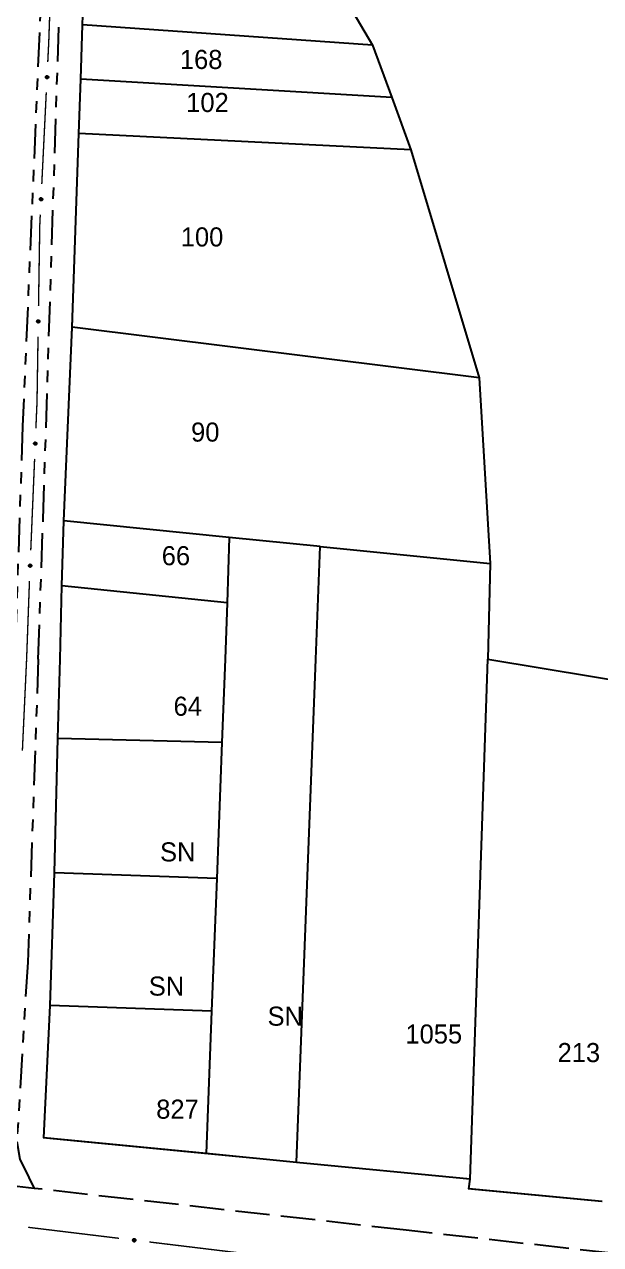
# Model space of a CAD drawing. Extents: x 203555 to 204724, y 4873703 to 4874787.
# Drawn here: x 204530.3 to 204605.8, y 4874375.5 to 4874535.2 of the extents above; entities that cross this region are included whole.
import ezdxf
from ezdxf.enums import TextEntityAlignment as Align

# ---------------------------------------------------------------- set-up
doc = ezdxf.new("R2010")
doc.units = 0
doc.header["$LTSCALE"] = 1.5
doc.header["$MEASUREMENT"] = 0
doc.linetypes.add('TRACO_11', pattern=[8, 3, -1, 3, -1])
doc.linetypes.add('TRACO_25', pattern=[8, 3, -1, 1, -1, 1, -1])
for name, color, linetype in [('CD_MALHA_LOTES', 7, 'CONTINUOUS'), ('RU-QUADRA', 210, 'CONTINUOUS'), ('SV-EIXO-RUA-N-PAV', 6, 'CONTINUOUS'), ('SV-EIXO-RUA-PAV', 20, 'CONTINUOUS'), ('SV-RUA-NAO-PAV', 7, 'CONTINUOUS'), ('SV-RUA-PAVIM', 7, 'CONTINUOUS'), ('Th_NmrPort', 1, 'CONTINUOUS')]:
    doc.layers.add(name, color=color, linetype=linetype)

msp = doc.modelspace()

# ---------------------------------------------------------------- linework, layer by layer
at = {"layer": 'CD_MALHA_LOTES', "linetype": 'Continuous', "flags": 128}
for points in [[(204537.902626, 4874535.163346), (204538.068953, 4874540.094617)], [(204572.769175, 4874537.829598), (204575.908282, 4874532.527457)], [(204537.66308, 4874528.061222), (204537.902626, 4874535.163346)], [(204575.908282, 4874532.527457), (204537.902626, 4874535.163346)], [(204575.908282, 4874532.527457), (204578.429277, 4874525.683395)], [(204537.423533, 4874520.959097), (204537.66308, 4874528.061222)], [(204578.429277, 4874525.683395), (204537.66308, 4874528.061222)], [(204578.429277, 4874525.683395), (204580.950272, 4874518.839334)], [(204536.568267, 4874495.60204), (204537.423533, 4874520.959097)], [(204580.950272, 4874518.839334), (204537.423533, 4874520.959097)], [(204580.950272, 4874518.839334), (204589.904108, 4874488.982251)], [(204535.437134, 4874470.244505), (204536.568267, 4874495.60204)], [(204589.904108, 4874488.982251), (204536.568267, 4874495.60204)], [(204589.904108, 4874488.982251), (204591.325908, 4874464.65759)], [(204535.213704, 4874461.720897), (204535.437134, 4874470.244505)], [(204557.128295, 4874468.076151), (204535.437134, 4874470.244505)], [(204557.128295, 4874468.076151), (204556.874567, 4874459.496939)], [(204569.042544, 4874466.885144), (204557.128295, 4874468.076151)], [(204565.93, 4874386.26), (204568.47262, 4874452.12137), (204569.042544, 4874466.885144)], [(204569.042544, 4874466.885144), (204591.325908, 4874464.65759)], [(204591.325908, 4874464.65759), (204591.024241, 4874452.12137)], [(204534.69, 4874441.76), (204534.96188, 4874452.122662), (204535.213704, 4874461.720897)], [(204556.874567, 4874459.496939), (204535.213704, 4874461.720897)], [(204556.874567, 4874459.496939), (204556.591789, 4874452.122389), (204556.173459, 4874441.212797)], [(204588.69, 4874384.06), (204591.024241, 4874452.12137)], [(204591.024241, 4874452.12137), (204618.717384, 4874447.534564)], [(204534.23, 4874424.18), (204534.69, 4874441.76)], [(204556.173459, 4874441.212797), (204534.69, 4874441.76)], [(204556.173459, 4874441.212797), (204555.490468, 4874423.401136)], [(204533.65, 4874406.78), (204534.23, 4874424.18)], [(204555.490468, 4874423.401136), (204534.23, 4874424.18)], [(204555.490468, 4874423.401136), (204554.824922, 4874406.04441)], [(204532.83, 4874389.46), (204533.65, 4874406.78)], [(204554.824922, 4874406.04441), (204533.65, 4874406.78)], [(204554.11, 4874387.4), (204532.83, 4874389.46)], [(204565.93, 4874386.26), (204554.11, 4874387.4)], [(204588.69, 4874384.06), (204565.93, 4874386.26)], [(204588.543331, 4874382.781475), (204588.69, 4874384.06)], [(204606.02, 4874381.13), (204588.543331, 4874382.781475)]]:
    msp.add_lwpolyline(points, dxfattribs=at)
at = {"layer": 'CD_MALHA_LOTES', "linetype": 'Continuous'}
msp.add_lwpolyline([(204554.824922, 4874406.04441), (204554.11, 4874387.4)], dxfattribs=at)
at = {"layer": 'RU-QUADRA', "linetype": 'Continuous', "const_width": 0.18, "flags": 128}
msp.add_lwpolyline([(204538.068953, 4874540.094617), (204537.902626, 4874535.163346), (204537.66308, 4874528.061222), (204537.423533, 4874520.959097), (204536.568267, 4874495.60204), (204535.437134, 4874470.244505), (204535.213704, 4874461.720897), (204534.96188, 4874452.122662), (204534.69, 4874441.76), (204534.45, 4874432.43), (204534.23, 4874424.18), (204533.65, 4874406.78), (204532.83, 4874389.46), (204554.11, 4874387.4), (204565.93, 4874386.26), (204588.69, 4874384.06), (204588.543331, 4874382.781475), (204606.02, 4874381.13)], dxfattribs=at)
at = {"layer": 'SV-EIXO-RUA-N-PAV', "const_width": 0.18}
for points in [[(204533.811345, 4874542.319324), (204533.491263, 4874533.325017)], [(204533.477256, 4874532.931429), (204533.34956, 4874530.328397)], [(204533.491263, 4874533.325017), (204533.477256, 4874532.931429)], [(204533.153569, 4874526.333201), (204532.565597, 4874514.347614)], [(204532.303195, 4874508.998654), (204532.136894, 4874498.355346)], [(204532.320609, 4874509.35362), (204532.303195, 4874508.998654)], [(204532.369606, 4874510.352419), (204532.320609, 4874509.35362)], [(204532.074401, 4874494.355834), (204531.949417, 4874486.35681)], [(204531.941946, 4874485.87869), (204531.793648, 4874482.359992)], [(204531.949417, 4874486.35681), (204531.941946, 4874485.87869)], [(204531.625215, 4874478.36354), (204531.119917, 4874466.374184)], [(204530.94851, 4874462.307164), (204530.58495, 4874452.384452)], [(204530.951484, 4874462.377731), (204530.94851, 4874462.307164)], [(204530.576002, 4874452.140239), (204530.022268, 4874440.153022)], [(204530.58495, 4874452.384452), (204530.576002, 4874452.140239)]]:
    msp.add_lwpolyline(points, dxfattribs=at)
at = {"layer": 'SV-EIXO-RUA-N-PAV'}
for points in [[(204533.368553, 4874528.468913), (204533.401911, 4874528.433146), (204533.423266, 4874528.395584), (204533.43206, 4874528.35913), (204533.431432, 4874528.324889), (204533.426843, 4874528.289932), (204533.414442, 4874528.255709), (204533.392263, 4874528.220773), (204533.356619, 4874528.187059), (204533.316703, 4874528.167712), (204533.281424, 4874528.157178), (204533.245683, 4874528.155777), (204533.211798, 4874528.160804), (204533.176675, 4874528.174861), (204533.141491, 4874528.197683), (204533.108457, 4874528.234345), (204533.087774, 4874528.271313), (204533.080193, 4874528.306797), (204533.079013, 4874528.342738), (204533.084125, 4874528.378371), (204533.096493, 4874528.411895), (204533.119534, 4874528.447278), (204533.156152, 4874528.479403), (204533.192787, 4874528.500453), (204533.228156, 4874528.50853), (204533.263566, 4874528.508895), (204533.298684, 4874528.50472), (204533.333605, 4874528.493685), (204533.368553, 4874528.468913)], [(204532.58459, 4874512.488131), (204532.617948, 4874512.452363), (204532.639303, 4874512.414802), (204532.648097, 4874512.378347), (204532.647469, 4874512.344107), (204532.642881, 4874512.30915), (204532.630479, 4874512.274926), (204532.6083, 4874512.239991), (204532.572656, 4874512.206277), (204532.53274, 4874512.18693), (204532.497461, 4874512.176396), (204532.46172, 4874512.174995), (204532.427835, 4874512.180021), (204532.392712, 4874512.194079), (204532.357528, 4874512.216901), (204532.324494, 4874512.253563), (204532.303811, 4874512.290531), (204532.296231, 4874512.326015), (204532.29505, 4874512.361956), (204532.300162, 4874512.397588), (204532.31253, 4874512.431113), (204532.335571, 4874512.466496), (204532.372189, 4874512.498621), (204532.408824, 4874512.519671), (204532.444193, 4874512.527748), (204532.479603, 4874512.528113), (204532.514721, 4874512.523937), (204532.549642, 4874512.512903), (204532.58459, 4874512.488131)], [(204532.217959, 4874496.497533), (204532.252492, 4874496.462899), (204532.27509, 4874496.426072), (204532.285096, 4874496.389931), (204532.285612, 4874496.355689), (204532.282193, 4874496.320598), (204532.270941, 4874496.28598), (204532.249941, 4874496.250323), (204532.215442, 4874496.215438), (204532.176194, 4874496.194769), (204532.141287, 4874496.183063), (204532.105612, 4874496.18047), (204532.071579, 4874496.184362), (204532.036006, 4874496.197239), (204532.000079, 4874496.218873), (204531.96584, 4874496.254412), (204531.943934, 4874496.290669), (204531.935173, 4874496.32588), (204531.932793, 4874496.361762), (204531.936713, 4874496.397545), (204531.947954, 4874496.431463), (204531.969801, 4874496.467597), (204532.005326, 4874496.500926), (204532.041239, 4874496.523187), (204532.076317, 4874496.53244), (204532.111696, 4874496.533988), (204532.146933, 4874496.530987), (204532.182204, 4874496.521125), (204532.217959, 4874496.497533)], [(204531.825465, 4874480.500684), (204531.859068, 4874480.465148), (204531.880682, 4874480.427734), (204531.889728, 4874480.391341), (204531.889335, 4874480.357097), (204531.884988, 4874480.322109), (204531.872823, 4874480.287801), (204531.850886, 4874480.252714), (204531.815475, 4874480.218755), (204531.775693, 4874480.199133), (204531.740488, 4874480.188355), (204531.704757, 4874480.186709), (204531.670839, 4874480.191501), (204531.635619, 4874480.205316), (204531.600279, 4874480.227894), (204531.566993, 4874480.264328), (204531.546055, 4874480.301153), (204531.53823, 4874480.336584), (204531.536802, 4874480.372516), (204531.541668, 4874480.408182), (204531.553804, 4874480.441791), (204531.576601, 4874480.477333), (204531.612996, 4874480.509709), (204531.649486, 4874480.531011), (204531.684798, 4874480.539332), (204531.720205, 4874480.539941), (204531.75535, 4874480.536008), (204531.790347, 4874480.525215), (204531.825465, 4874480.500684)], [(204531.151734, 4874464.514875), (204531.185337, 4874464.479339), (204531.206951, 4874464.441925), (204531.215996, 4874464.405532), (204531.215604, 4874464.371288), (204531.211257, 4874464.3363), (204531.199091, 4874464.301992), (204531.177154, 4874464.266905), (204531.141743, 4874464.232946), (204531.101962, 4874464.213324), (204531.066757, 4874464.202546), (204531.031026, 4874464.2009), (204530.997107, 4874464.205692), (204530.961888, 4874464.219507), (204530.926547, 4874464.242086), (204530.893262, 4874464.278519), (204530.872324, 4874464.315344), (204530.864499, 4874464.350775), (204530.863071, 4874464.386707), (204530.867937, 4874464.422373), (204530.880073, 4874464.455982), (204530.90287, 4874464.491524), (204530.939265, 4874464.5239), (204530.975754, 4874464.545202), (204531.011066, 4874464.553523), (204531.046473, 4874464.554132), (204531.081619, 4874464.550199), (204531.116615, 4874464.539406), (204531.151734, 4874464.514875)]]:
    msp.add_lwpolyline(points, close=True, dxfattribs=at)
for points in [[(204533.084125, 4874528.378371), (204533.087774, 4874528.271313)], [(204533.090731, 4874528.390767), (204533.097941, 4874528.259262)], [(204533.096493, 4874528.411895), (204533.108457, 4874528.234345)], [(204533.11012, 4874528.42397), (204533.12489, 4874528.223785)], [(204533.119534, 4874528.447278), (204533.141491, 4874528.197683)], [(204533.139183, 4874528.459431), (204533.158721, 4874528.189338)], [(204533.156152, 4874528.479403), (204533.176675, 4874528.174861)], [(204533.173363, 4874528.487809), (204533.19342, 4874528.172608)], [(204533.192787, 4874528.500453), (204533.211798, 4874528.160804)], [(204533.209533, 4874528.501063), (204533.228387, 4874528.161329)], [(204533.228156, 4874528.50853), (204533.245683, 4874528.155777)], [(204533.245302, 4874528.506139), (204533.26103, 4874528.158362)], [(204533.263566, 4874528.508895), (204533.281424, 4874528.157178)], [(204533.282033, 4874528.502971), (204533.301088, 4874528.167326)], [(204533.298684, 4874528.50472), (204533.316703, 4874528.167712)], [(204533.315771, 4874528.494485), (204533.337325, 4874528.181942)], [(204533.333605, 4874528.493685), (204533.356619, 4874528.187059)], [(204533.349242, 4874528.480548), (204533.372735, 4874528.207529)], [(204533.368553, 4874528.468913), (204533.392263, 4874528.220773)], [(204533.385931, 4874528.448692), (204533.403294, 4874528.245648)], [(204533.401911, 4874528.433146), (204533.414442, 4874528.255709)], [(204533.414177, 4874528.411786), (204533.420091, 4874528.281711)], [(204533.423266, 4874528.395584), (204533.426843, 4874528.289932)], [(204532.300162, 4874512.397588), (204532.303811, 4874512.290531)], [(204532.306768, 4874512.409985), (204532.313978, 4874512.278479)], [(204532.31253, 4874512.431113), (204532.324494, 4874512.253563)], [(204532.326157, 4874512.443188), (204532.340928, 4874512.243003)], [(204532.335571, 4874512.466496), (204532.357528, 4874512.216901)], [(204532.35522, 4874512.478648), (204532.374758, 4874512.208556)], [(204532.372189, 4874512.498621), (204532.392712, 4874512.194079)], [(204532.3894, 4874512.507027), (204532.409457, 4874512.191826)], [(204532.408824, 4874512.519671), (204532.427835, 4874512.180021)], [(204532.42557, 4874512.520281), (204532.444424, 4874512.180547)], [(204532.444193, 4874512.527748), (204532.46172, 4874512.174995)], [(204532.46134, 4874512.525357), (204532.477067, 4874512.17758)], [(204532.479603, 4874512.528113), (204532.497461, 4874512.176396)], [(204532.498071, 4874512.522189), (204532.517125, 4874512.186544)], [(204532.514721, 4874512.523937), (204532.53274, 4874512.18693)], [(204532.531808, 4874512.513703), (204532.553362, 4874512.20116)], [(204532.549642, 4874512.512903), (204532.572656, 4874512.206277)], [(204532.565279, 4874512.499765), (204532.588772, 4874512.226746)], [(204532.58459, 4874512.488131), (204532.6083, 4874512.239991)], [(204532.601969, 4874512.46791), (204532.619331, 4874512.264866)], [(204532.617948, 4874512.452363), (204532.630479, 4874512.274926)], [(204532.630214, 4874512.431004), (204532.636128, 4874512.300928)], [(204532.639303, 4874512.414802), (204532.642881, 4874512.30915)], [(204531.936713, 4874496.397545), (204531.943934, 4874496.290669)], [(204531.942901, 4874496.410155), (204531.954498, 4874496.278964)], [(204531.947954, 4874496.431463), (204531.96584, 4874496.254412)], [(204531.961171, 4874496.443987), (204531.982617, 4874496.244407)], [(204531.969801, 4874496.467597), (204532.000079, 4874496.218873)], [(204531.989033, 4874496.480398), (204532.017578, 4874496.211108)], [(204532.005326, 4874496.500926), (204532.036006, 4874496.197239)], [(204532.022247, 4874496.509902), (204532.052817, 4874496.195546)], [(204532.041239, 4874496.523187), (204532.071579, 4874496.184362)], [(204532.057955, 4874496.524356), (204532.088141, 4874496.185441)], [(204532.076317, 4874496.53244), (204532.105612, 4874496.18047)], [(204532.093535, 4874496.530623), (204532.120864, 4874496.183565)], [(204532.111696, 4874496.533988), (204532.141287, 4874496.183063)], [(204532.130351, 4874496.528683), (204532.160601, 4874496.193862)], [(204532.146933, 4874496.530987), (204532.176194, 4874496.194769)], [(204532.164353, 4874496.521329), (204532.19633, 4874496.20968)], [(204532.182204, 4874496.521125), (204532.215442, 4874496.215438)], [(204532.19827, 4874496.508516), (204532.230866, 4874496.236434)], [(204532.217959, 4874496.497533), (204532.249941, 4874496.250323)], [(204532.236003, 4874496.477904), (204532.260135, 4874496.275553)], [(204532.252492, 4874496.462899), (204532.270941, 4874496.28598)], [(204532.265465, 4874496.441961), (204532.275719, 4874496.312156)], [(204532.27509, 4874496.426072), (204532.282193, 4874496.320598)], [(204531.541668, 4874480.408182), (204531.546055, 4874480.301153)], [(204531.548188, 4874480.420624), (204531.556306, 4874480.289171)], [(204531.553804, 4874480.441791), (204531.566993, 4874480.264328)], [(204531.567348, 4874480.45396), (204531.583499, 4874480.253882)], [(204531.576601, 4874480.477333), (204531.600279, 4874480.227894)], [(204531.596165, 4874480.48962), (204531.617566, 4874480.219669)], [(204531.612996, 4874480.509709), (204531.635619, 4874480.205316)], [(204531.630149, 4874480.518234), (204531.65238, 4874480.203178)], [(204531.649486, 4874480.531011), (204531.670839, 4874480.191501)], [(204531.666227, 4874480.531736), (204531.687424, 4874480.192141)], [(204531.684798, 4874480.539332), (204531.704757, 4874480.186709)], [(204531.701961, 4874480.537059), (204531.720086, 4874480.189399)], [(204531.720205, 4874480.539941), (204531.740488, 4874480.188355)], [(204531.738713, 4874480.534144), (204531.760082, 4874480.198639)], [(204531.75535, 4874480.536008), (204531.775693, 4874480.199133)], [(204531.772508, 4874480.525891), (204531.796217, 4874480.213505)], [(204531.790347, 4874480.525215), (204531.815475, 4874480.218755)], [(204531.806074, 4874480.512185), (204531.831449, 4874480.239335)], [(204531.825465, 4874480.500684), (204531.850886, 4874480.252714)], [(204531.842982, 4874480.480583), (204531.861745, 4874480.277664)], [(204531.859068, 4874480.465148), (204531.872823, 4874480.287801)], [(204531.871481, 4874480.443873), (204531.878293, 4874480.313842)], [(204531.880682, 4874480.427734), (204531.884988, 4874480.322109)], [(204530.867937, 4874464.422373), (204530.872324, 4874464.315344)], [(204530.874457, 4874464.434815), (204530.882574, 4874464.303362)], [(204530.880073, 4874464.455982), (204530.893262, 4874464.278519)], [(204530.893616, 4874464.468151), (204530.909767, 4874464.268073)], [(204530.90287, 4874464.491524), (204530.926547, 4874464.242086)], [(204530.922434, 4874464.503811), (204530.943834, 4874464.23386)], [(204530.939265, 4874464.5239), (204530.961888, 4874464.219507)], [(204530.956418, 4874464.532425), (204530.978648, 4874464.217369)], [(204530.975754, 4874464.545202), (204530.997107, 4874464.205692)], [(204530.992496, 4874464.545928), (204531.013692, 4874464.206332)], [(204531.011066, 4874464.553523), (204531.031026, 4874464.2009)], [(204531.028229, 4874464.55125), (204531.046354, 4874464.20359)], [(204531.046473, 4874464.554132), (204531.066757, 4874464.202546)], [(204531.064981, 4874464.548336), (204531.08635, 4874464.21283)], [(204531.081619, 4874464.550199), (204531.101962, 4874464.213324)], [(204531.098777, 4874464.540083), (204531.122486, 4874464.227696)], [(204531.116615, 4874464.539406), (204531.141743, 4874464.232946)], [(204531.132342, 4874464.526376), (204531.157718, 4874464.253526)], [(204531.151734, 4874464.514875), (204531.177154, 4874464.266905)], [(204531.169251, 4874464.494775), (204531.188013, 4874464.291855)], [(204531.185337, 4874464.479339), (204531.199091, 4874464.301992)], [(204531.19775, 4874464.458064), (204531.204561, 4874464.328033)], [(204531.206951, 4874464.441925), (204531.211257, 4874464.3363)]]:
    msp.add_lwpolyline(points, dxfattribs=at)
at = {"layer": 'SV-EIXO-RUA-PAV', "const_width": 0.18}
for points in [[(204530.781957, 4874377.755764), (204542.695017, 4874376.313889)], [(204546.666037, 4874375.833264), (204558.579097, 4874374.391389)]]:
    msp.add_lwpolyline(points, dxfattribs=at)
at = {"layer": 'SV-EIXO-RUA-PAV'}
msp.add_lwpolyline([(204544.551114, 4874376.200124), (204544.589171, 4874376.230843), (204544.628161, 4874376.249463), (204544.66515, 4874376.255634), (204544.699258, 4874376.252563), (204544.733799, 4874376.245492), (204544.76705, 4874376.230679), (204544.800313, 4874376.206064), (204544.831397, 4874376.168104), (204544.847847, 4874376.126909), (204544.855836, 4874376.090969), (204544.854682, 4874376.055218), (204544.84725, 4874376.021779), (204544.830722, 4874375.987748), (204544.805447, 4874375.954283), (204544.766521, 4874375.92395), (204544.728171, 4874375.905958), (204544.692236, 4874375.900929), (204544.656303, 4874375.902317), (204544.621126, 4874375.909959), (204544.58857, 4874375.924687), (204544.554921, 4874375.950195), (204544.525492, 4874375.989013), (204544.50711, 4874376.027057), (204544.501578, 4874376.062912), (204544.503741, 4874376.098258), (204544.510412, 4874376.132988), (204544.523911, 4874376.167032), (204544.551114, 4874376.200124)], close=True, dxfattribs=at)
for points in [[(204544.501578, 4874376.062912), (204544.854682, 4874376.055218)], [(204544.503741, 4874376.098258), (204544.855836, 4874376.090969)], [(204544.505187, 4874376.079844), (204544.853199, 4874376.070711)], [(204544.50711, 4874376.027057), (204544.84725, 4874376.021779)], [(204544.507697, 4874376.043804), (204544.84791, 4874376.038363)], [(204544.510412, 4874376.132988), (204544.847847, 4874376.126909)], [(204544.510968, 4874376.116255), (204544.847117, 4874376.111307)], [(204544.518335, 4874376.00678), (204544.834165, 4874376.00429)], [(204544.52184, 4874376.149301), (204544.835124, 4874376.148495)], [(204544.523911, 4874376.167032), (204544.831397, 4874376.168104)], [(204544.525492, 4874375.989013), (204544.830722, 4874375.987748)], [(204544.538131, 4874376.181692), (204544.812131, 4874376.18564)], [(204544.544202, 4874375.970661), (204544.815001, 4874375.970873)], [(204544.551114, 4874376.200124), (204544.800313, 4874376.206064)], [(204544.554921, 4874375.950195), (204544.805447, 4874375.954283)], [(204544.572524, 4874376.216015), (204544.776289, 4874376.218842)], [(204544.577499, 4874375.939142), (204544.778227, 4874375.939588)], [(204544.58857, 4874375.924687), (204544.766521, 4874375.92395)], [(204544.589171, 4874376.230843), (204544.76705, 4874376.230679)], [(204544.609233, 4874375.917433), (204544.740918, 4874375.915239)], [(204544.611351, 4874376.241554), (204544.741517, 4874376.23817)], [(204544.621126, 4874375.909959), (204544.728171, 4874375.905958)], [(204544.628161, 4874376.249463), (204544.733799, 4874376.245492)]]:
    msp.add_lwpolyline(points, dxfattribs=at)
at = {"layer": 'SV-RUA-NAO-PAV', "linetype": 'TRACO_25'}
for points in [[(204533.268382, 4874558.147799, 3.804715), (204530.056171, 4874482.627154, 5.959681), (204529.024417, 4874452.122737, 6.87616)], [(204532.10463, 4874452.122698, 6.306457), (204532.743788, 4874470.420969, 6.306457), (204535.535382, 4874558.1767, 3.804715)], [(204532.10463, 4874452.122698, 6.306457), (204530.718783, 4874412.447688, 6.306457), (204529.296894, 4874388.984622, 7.57545), (204529.673204, 4874386.68435, 7.748604), (204530.875862, 4874384.284033, 8.020702), (204531.569727, 4874382.847559, 7.995966)]]:
    msp.add_polyline3d(points, dxfattribs=at)
at = {"layer": 'SV-RUA-PAVIM', "linetype": 'TRACO_11'}
msp.add_polyline3d([(204637.400271, 4874370.964801, 8.367009), (204580.306855, 4874377.381215, 8.367009), (204531.569727, 4874382.847559, 8.367009), (204523.389458, 4874383.765056, 8.367009), (204493.19323, 4874387.318456, 7.352824), (204485.517913, 4874388.29036, 7.352824), (204404.534821, 4874398.545025, 6.561266), (204369.366461, 4874402.638973, 6.410059), (204329.059631, 4874407.74919, 6.410059), (204284.60255, 4874412.809153, 6.410059)], dxfattribs=at)

# ---------------------------------------------------------------- texts
at = {"layer": 'Th_NmrPort', "color": 1}
for s, p in [('168', (204550.666743, 4874530.653355)), ('102', (204551.495097, 4874525.020551)), ('100', (204550.78023, 4874507.417592)), ('90', (204552.132231, 4874481.870605)), ('66', (204548.288748, 4874465.685268)), ('64', (204549.834676, 4874445.977633)), ('SN', (204548.065039, 4874426.904884)), ('SN', (204546.585899, 4874409.337985)), ('SN', (204562.15821, 4874405.39815)), ('1055', (204580.224283, 4874403.063455)), ('213', (204600.169028, 4874400.634914)), ('827', (204547.562444, 4874393.225001))]:
    msp.add_text(s, height=2.5, dxfattribs=at).set_placement(p, align=Align.MIDDLE_LEFT)

doc.saveas('drawing.dxf')
